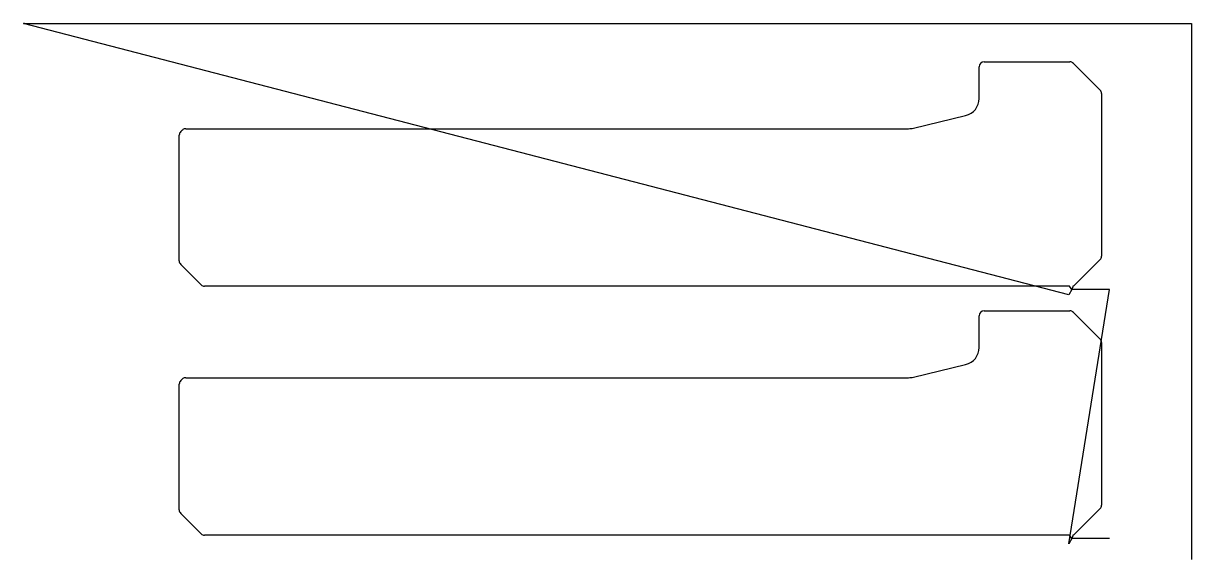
# Model space of a CAD drawing. Header units: metres. Extents: x 0 to 928, y 411 to 837.
import ezdxf

# ---------------------------------------------------------------- set-up
doc = ezdxf.new("R2010")
doc.units = ezdxf.units.M

msp = doc.modelspace()

# ---------------------------------------------------------------- linework, layer by layer
at = {"layer": 'TOOL_0'}
for p, q in [((830.047, 621.188), (0, 836.643)), ((0, 836.643), (1, 836.643)), ((1, 836.643), (0, 836.643)), ((0, 836.643), (1, 836.643)), ((1, 836.643), (927.614, 836.643)), ((927.614, 836.643), (927.614, 412.268)), ((758.911, 777.113), (758.911, 802.113)), ((762.911, 806.113), (830.88, 806.113)), ((833.708, 804.941), (854.889, 783.76)), ((856.061, 780.932), (856.061, 652.05)), ((706.745, 753.58), (748.171, 763.498)), ((128.942, 753.113), (702.787, 753.113)), ((123.761, 648.294), (123.761, 747.871)), ((141.113, 629.286), (124.933, 645.466)), ((854.889, 649.222), (834.951, 629.284)), ((830.623, 628.114), (143.941, 628.114)), ((830.047, 423.667), (862.394, 625.669)), ((832.364, 625.668), (830.047, 621.188)), ((832.364, 625.669), (830.623, 628.114)), ((833.609, 628.399), (832.364, 625.668)), ((862.394, 625.669), (832.364, 625.669)), ((758.911, 579.592), (758.911, 604.592)), ((762.911, 608.592), (830.88, 608.592)), ((833.708, 607.42), (854.889, 586.239)), ((856.061, 583.411), (856.061, 454.529)), ((706.745, 556.059), (748.171, 565.977)), ((123.761, 450.773), (123.761, 550.35)), ((128.942, 555.592), (702.787, 555.592)), ((141.113, 431.765), (124.933, 447.945)), ((854.889, 451.701), (834.951, 431.763)), ((830.623, 430.593), (143.941, 430.593)), ((832.364, 428.147), (830.047, 423.667)), ((832.364, 428.148), (830.623, 430.593)), ((833.609, 430.878), (832.364, 428.147)), ((862.394, 428.148), (832.364, 428.148)), ((927.614, 412.268), (927.614, 411.268))]:
    msp.add_line(p, q, dxfattribs=at)
for centre, radius, start, end in [((762.911, 802.113), 4, 90, 180), ((830.88, 802.113), 4, 45, 90), ((852.061, 780.932), 3.999, 0, 45), ((744.893, 777.128), 14.019, 283.522758, 359.938691), ((133.3, 743.675), 10.959, 126.899175, 139.414583), ((128.942, 749.113), 4, 90, 123.745687), ((702.704, 770.817), 17.704, 270.268612, 283.194008), ((127.911, 747.871), 4.15, 135, 180), ((852.061, 652.05), 4, 315, 0), ((127.761, 648.294), 3.999, 180, 225), ((143.941, 632.114), 4, 225, 270), ((832.123, 632.112), 3.999, 291.812051, 315), ((762.911, 604.592), 4, 90, 180), ((830.88, 604.592), 4, 45, 90), ((852.061, 583.411), 3.999, 0, 45), ((744.893, 579.607), 14.019, 283.522758, 359.938691), ((127.911, 550.35), 4.15, 135, 180), ((133.3, 546.154), 10.959, 126.899175, 139.414583), ((128.942, 551.592), 4, 90, 123.745687), ((702.704, 573.296), 17.704, 270.268612, 283.194008), ((127.761, 450.773), 3.999, 180, 225), ((852.061, 454.529), 4, 315, 0), ((143.941, 434.593), 4, 225, 270), ((832.123, 434.591), 3.999, 291.812051, 315)]:
    msp.add_arc(centre, radius, start, end, dxfattribs=at)

doc.saveas('drawing.dxf')
